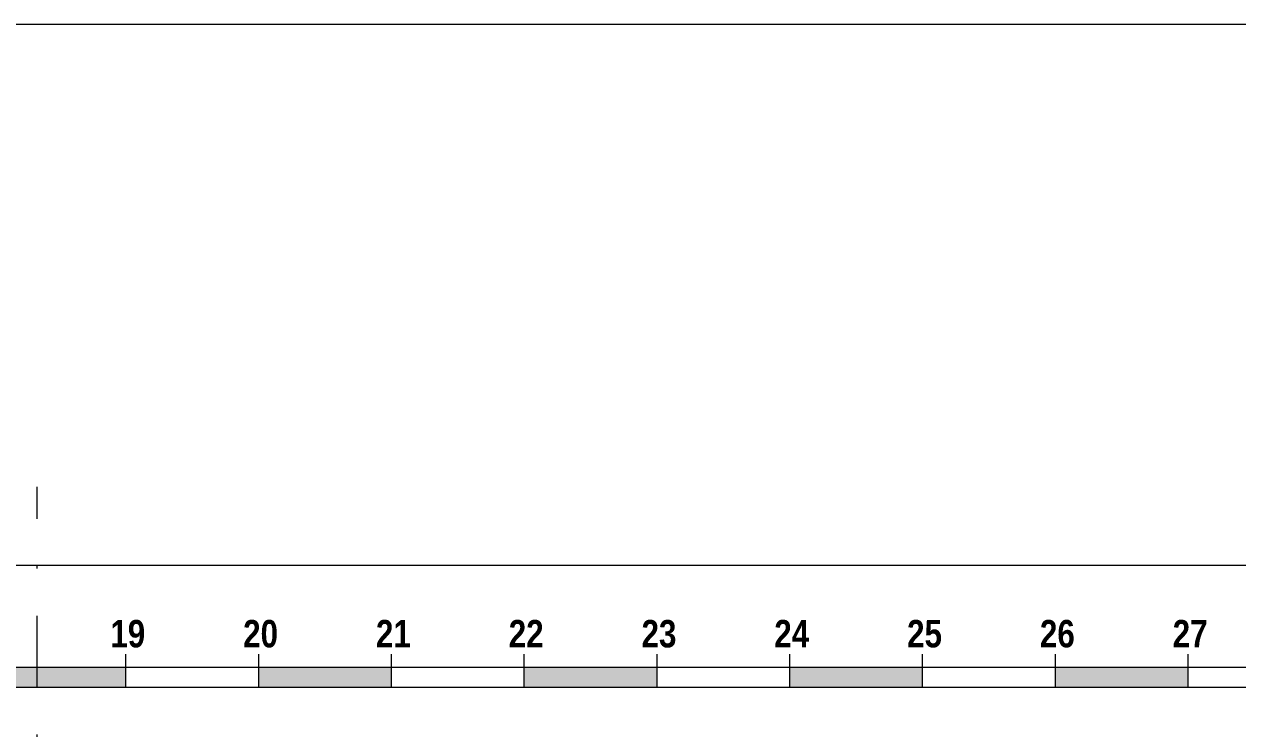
# Model space of a CAD drawing. Header units: millimetres. Extents: x 1010 to 1494, y -119 to 564.
# Drawn here: x 1383.8 to 1434.9, y 534.3 to 564 of the extents above; entities that cross this region are included whole.
import ezdxf

# ---------------------------------------------------------------- set-up
doc = ezdxf.new("R2010")
doc.units = ezdxf.units.MM
doc.linetypes.add('CENTER', pattern=[0.7, 0.3, -0.2, 0, -0.2])
for name, color, linetype, lineweight in [('10', 7, 'Continuous', 9), ('20', 6, 'Continuous', 9), ('80', 1, 'Continuous', 9), ('Estructura', 170, 'Continuous', 9)]:
    doc.layers.add(name, color=color, linetype=linetype, lineweight=lineweight)
doc.styles.add('SUB', font='ARIALNB.TTF', dxfattribs={"oblique": 30})

msp = doc.modelspace()

# ---------------------------------------------------------------- hatches: boundary and pattern name
at = {"layer": '20'}
h = msp.add_hatch(color=256, dxfattribs=at)
h.paths.add_polyline_path([(1343.24722, 536.8522), (1337.64722, 536.8522), (1337.64722, 536.0122), (1343.24722, 536.0122)])
h.paths.add_polyline_path([(1354.44722, 536.8522), (1348.84722, 536.8522), (1348.84722, 536.0122), (1354.44722, 536.0122)])
h.paths.add_polyline_path([(1365.64722, 536.8522), (1360.04722, 536.8522), (1360.04722, 536.0122), (1365.64722, 536.0122)])
h.paths.add_polyline_path([(1376.84722, 536.8522), (1371.24722, 536.8522), (1371.24722, 536.0122), (1376.84722, 536.0122)])
h.paths.add_polyline_path([(1388.04722, 536.8522), (1382.44722, 536.8522), (1382.44722, 536.0122), (1388.04722, 536.0122)])
h = msp.add_hatch(color=256, dxfattribs=at)
h.paths.add_polyline_path([(1399.24722, 536.8522), (1393.64722, 536.8522), (1393.64722, 536.0122), (1399.24722, 536.0122)])
h.paths.add_polyline_path([(1410.44722, 536.8522), (1404.84722, 536.8522), (1404.84722, 536.0122), (1410.44722, 536.0122)])
h.paths.add_polyline_path([(1421.64722, 536.8522), (1416.04722, 536.8522), (1416.04722, 536.0122), (1421.64722, 536.0122)])
h.paths.add_polyline_path([(1432.84722, 536.8522), (1427.24722, 536.8522), (1427.24722, 536.0122), (1432.84722, 536.0122)])
h.paths.add_polyline_path([(1444.04722, 536.8522), (1438.44722, 536.8522), (1438.44722, 536.0122), (1444.04722, 536.0122)])

# ---------------------------------------------------------------- linework, layer by layer
at = {"layer": '10'}
for p, q in [((1388.04722, 537.4122), (1388.04722, 536.0122)), ((1393.64722, 537.4122), (1393.64722, 536.0122)), ((1399.24722, 537.4122), (1399.24722, 536.0122)), ((1404.84722, 537.4122), (1404.84722, 536.0122)), ((1410.44722, 537.4122), (1410.44722, 536.0122)), ((1416.04722, 537.4122), (1416.04722, 536.0122)), ((1421.64722, 537.4122), (1421.64722, 536.0122)), ((1427.24722, 537.4122), (1427.24722, 536.0122)), ((1432.84722, 537.4122), (1432.84722, 536.0122)), ((1467.28722, 536.8522), (1280.80722, 536.8522)), ((1467.28722, 536.0122), (1280.24722, 536.0122))]:
    msp.add_line(p, q, dxfattribs=at)
msp.add_lwpolyline([(1274.08722, 401.153), (1470.08722, 401.153), (1470.08722, 541.153), (1274.08722, 541.153)], close=True, dxfattribs=at)
at = {"layer": '20', "color": 7, "lineweight": 0}
msp.add_line((1470.08722, 541.153), (1274.08722, 541.153), dxfattribs=at)
at = {"layer": '80', "linetype": 'CENTER', "ltscale": 10}
msp.add_line((1384.31497, 457.93086), (1384.31497, 544.47218), dxfattribs=at)
at = {"layer": 'Estructura', "color": 3}
msp.add_lwpolyline([(1010.05607, 563.98403), (1493.54723, 563.98403), (1493.54723, 235.03101), (1010.05607, 235.03101)], close=True, dxfattribs=at)

# ---------------------------------------------------------------- texts
at = {"layer": '20', "style": 'SUB'}
for s, p in [('19', (1387.40594, 537.70348)), ('20', (1393.00594, 537.70348)), ('21', (1398.60594, 537.70348)), ('22', (1404.20594, 537.70348)), ('23', (1409.80594, 537.70348)), ('24', (1415.40594, 537.70348)), ('25', (1421.00594, 537.70348)), ('26', (1426.60594, 537.70348)), ('27', (1432.20594, 537.70348))]:
    msp.add_text(s, height=1.154816, dxfattribs=at).set_placement(p)

doc.saveas('drawing.dxf')
